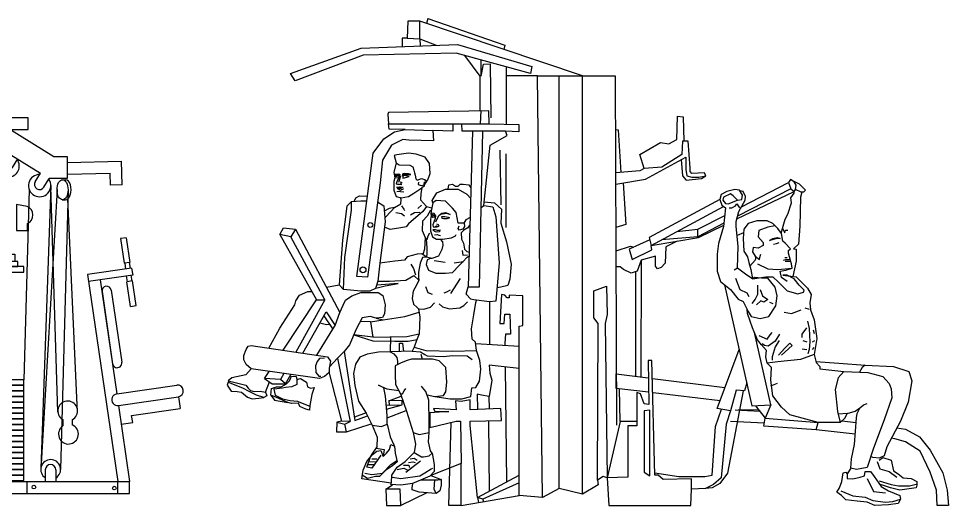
# Model space of a CAD drawing. Header units: millimetres. Extents: x 29224 to 62779, y 35576 to 54938.
# Drawn here: x 58814 to 62779, y 44542 to 46618 of the extents above; entities that cross this region are included whole.
import ezdxf

# ---------------------------------------------------------------- set-up
doc = ezdxf.new("R2010")
doc.units = ezdxf.units.MM

# ---------------------------------------------------------------- blocks, each defined once
blk = doc.blocks.new('A$C7F5C78F9')
for p, q in [((1120.1, 686.1), (1120.6, 868.5)), ((2318.9, 429.4), (2249.3, 737.1)), ((1118.6, 411.3), (1118.3, 464.5)), ((1119.7, 61.5), (1115.8, 361.2)), ((998.7, 0), (998, 178.2)), ((998.7, 0), (1245.7, 42.4)), ((998.7, 0), (945.1, 0)), ((1068.5, 34.4), (1072.2, 12.6)), ((1090, 26.3), (1091.7, 16))]:
    blk.add_line(p, q)
for points in [[(1515.9, 1831.8), (821.4, 2065.4), (770.4, 2065.4), (767.7, 1992.9), (821.4, 1990.2), (821.4, 2065.4)], [(856.3, 2076.1), (850.4, 2055.6)], [(856.3, 2076.1), (1184, 1963.4), (1180.4, 1944.6)], [(767.7, 1992.9), (746.2, 1992.9), (746.4, 1956.8)], [(821.4, 1990.2), (891.4, 1962.5)], [(821.4, 1990.2), (824, 1959.8)], [(571.6, 1950), (982.5, 1966.1), (1299.5, 1872.1), (1294.1, 1842.6), (977.2, 1928.5), (579.7, 1920.4), (289.6, 1810.4), (270.8, 1842.6), (571.6, 1950)], [(1012, 1919.1), (1078, 1830.1), (1078.1, 1682.5)], [(1083.2, 1830.1), (1083.2, 1899.8)], [(1083.2, 1830.1), (1093.4, 1881.3), (1121.6, 1883.8), (1124.1, 1653.5)], [(1190.1, 1870.8), (1190.6, 1625.5)], [(1323.6, 1831.9), (1190.2, 1831.6)], [(1345.1, 34.4), (1323.6, 1831.9), (1416.5, 1832.1)], [(1515.9, 48), (1416.5, 72.2), (1416.5, 1832.1), (1515.9, 1831.8)], [(685.5, 1667.9), (688.1, 1626.9), (1118.3, 1626.9), (1115.7, 1683.2), (688.1, 1675.5), (685.5, 1667.9)], [(1082.3, 1682.6), (1079.9, 1626.9)], [(759.6, 1603.8), (690.6, 1603.9), (688.1, 1626.9)], [(962.1, 1626.9), (962.1, 1596.2), (877.8, 1598.4)], [(1118.3, 1626.9), (1243.7, 1624.4), (1243.7, 1593.7), (1186.7, 1595.7), (1047, 1595.7), (1003, 1596.2), (1000.5, 1626.9)], [(1657.4, 1370.2), (1783.9, 1391.7), (1955.8, 1485.7), (1955.8, 1432), (1961.2, 1405.1), (1982.7, 1399.8), (2012.2, 1399.8), (2041.8, 1405.1), (2036.4, 1418.6), (1982.7, 1415.9), (1974.6, 1423.9), (1974.6, 1440), (1966.6, 1552.7), (1942.4, 1552.7), (1939.7, 1496.4), (1853.8, 1442.7), (1778.6, 1437.4), (1759.8, 1496.4), (1848.4, 1547.4), (1883.3, 1542), (1918.2, 1560.8), (1920.9, 1660.1), (1945.1, 1657.4), (1947.8, 1552.7)], [(877.8, 1598.4), (880.5, 1555.5), (775.7, 1558.1), (748.9, 1560.8), (700.5, 1536.7), (662.9, 1472.3), (652.2, 1375.6), (598.5, 973.1), (552.8, 975.8), (622.7, 1501.8), (668.3, 1563.5), (714, 1593), (759.6, 1603.8), (877.8, 1598.4)], [(1186.7, 1595.7), (1047, 1595.7), (1028.2, 932.8), (1076.5, 932.8), (1090, 1595.7)], [(1083.4, 1270.9), (1095.3, 1279), (1122.2, 1536.7), (1194.7, 1576.9), (1186.7, 1595.7)], [(1656.5, 1603.7), (1668.4, 1601.1), (1679.3, 1420.3)], [(1162.5, 1515.4), (1167.7, 1282.5)], [(1188.1, 1500), (1188.1, 1185.3)], [(1936.6, 1475.2), (1942.4, 1405.1), (1958.5, 1386.4), (2023, 1394.4), (2041.8, 1405.1)], [(720.4, 1461.2), (710.9, 1419.8), (715.7, 1397.3), (710.9, 1381.9), (710.9, 1344), (720.4, 1318), (741.7, 1312.1), (773.7, 1316.8), (796.2, 1332.2), (830.5, 1354.7), (825.8, 1329.8), (824.6, 1302.6), (850.7, 1275.4), (834.1, 1252.9), (773.7, 1200.9), (763, 1187.9), (740.5, 1184.3), (695.6, 1177.2), (671.6, 1187.1)], [(1778.6, 1437.4), (1759.8, 1426.6), (1657.2, 1418.6)], [(715.4, 1402.5), (732.2, 1405.1), (733.4, 1400.2)], [(716, 1405.8), (726.3, 1408.1), (736.8, 1408.1), (732.5, 1398.2), (724.3, 1379.4), (721, 1371.1), (726.3, 1369.5), (735.2, 1369.5), (744.7, 1368.8)], [(731.2, 1395.1), (716.7, 1397.5)], [(739.1, 1403.8), (730.9, 1376.7)], [(2363.3, 1161.1), (2380.7, 1221.1), (2391.4, 1242.5), (2407.5, 1290.8), (2404.9, 1312.3), (2418.3, 1331.1), (2418.3, 1339.1), (2423.7, 1347.2), (2426.3, 1366), (2418.3, 1379.4), (2402.2, 1390.1), (2394.1, 1376.7), (2404.9, 1349.9), (2418.3, 1339.1)], [(2402.2, 1390.1), (2439.8, 1371.3), (2466.6, 1344.5), (2458.6, 1336.5), (2447.8, 1336.5), (2423.7, 1347.2)], [(722, 1356.9), (730.2, 1357.3), (735.5, 1358.6), (737.8, 1357.6), (739.1, 1358.2), (743.4, 1357.3), (751, 1356.6)], [(724.9, 1352.6), (727.9, 1349.7), (735.5, 1346.7), (739.5, 1345), (743.8, 1346.7), (748.7, 1349.3), (752.3, 1351.3)], [(728.6, 1353.3), (744.4, 1352.6)], [(738.5, 1380.4), (743.1, 1378), (743.4, 1374.1), (740.1, 1371.4)], [(816.4, 1378.4), (814.8, 1368.5), (827.3, 1364.2), (840.2, 1367.2), (842.2, 1379.7)], [(842.4, 1370.1), (840.2, 1361.5), (830.5, 1354.7)], [(1036.6, 1227.9), (1017.5, 1217.3), (1009.4, 1203.9), (985.2, 1203.9), (977.2, 1249.5), (961.1, 1268.3), (931.5, 1297.8), (891.2, 1300.5), (877.8, 1289.8), (875.1, 1300.5), (893.9, 1332.7), (931.5, 1348.8), (985.2, 1348.8), (1022.8, 1327.3), (1038.9, 1308.5)], [(942.3, 1348.8), (944.9, 1367.6), (961.1, 1370.3), (974.5, 1362.2), (985.2, 1362.2), (993.3, 1370.3), (1006.7, 1370.3), (1030.9, 1367.6), (1040.1, 1354.1)], [(1688.6, 1375.5), (1700.7, 1198.5), (1658.2, 1185.1)], [(2404.9, 1349.9), (2176.8, 1232.9)], [(2193.2, 1273.6), (2394.1, 1376.7)], [(542, 1296.5), (548.5, 1311.9), (564.8, 1320.1), (598.3, 1318.3)], [(713.3, 1270.7), (740.5, 1286.1), (741.7, 1305), (740, 1312.6)], [(723.3, 1338.1), (731.5, 1340.1), (739.8, 1338.8), (754, 1337.8)], [(2176.6, 1301.6), (2195.4, 1304.3), (2198.1, 1323), (2184.6, 1344.5), (2165.8, 1347.2), (2130.9, 1339.1), (2106.7, 1325.7), (2101.4, 1304.3), (2109.4, 1280.1), (2125.5, 1269.4), (2117.5, 1188.9), (2096, 1116.4), (2090.6, 1070.8), (2090.6, 998.3), (2104.1, 955.4), (2147, 920.5), (2179.3, 880.2), (2200.7, 869.5), (2222.2, 826.6), (2235.7, 805.1), (2273.3, 797), (2310.9, 805.1), (2340.4, 850.7), (2345.8, 893.7), (2337.7, 931.2), (2305.5, 968.8), (2278.6, 968.8), (2249.1, 971.5), (2241, 966.1), (2216.9, 982.2), (2176.6, 1011.7), (2163.1, 1003.7)], [(2176.6, 1011.7), (2179.3, 1105.7), (2171.2, 1188.9), (2171.2, 1210.3), (2181.9, 1253.3), (2208.8, 1301.6), (2211.5, 1317.7), (2200.7, 1339.1), (2186.6, 1341.4)], [(2174.1, 1222), (2418.3, 1339.1)], [(2450.5, 1336.5), (2445.1, 1315), (2442.5, 1191.5), (2437.1, 1113.7), (2415.6, 1094.9), (2426.3, 1092.2), (2426.3, 1041.3), (2412.4, 976.2)], [(530.5, 1295.6), (510.8, 1276), (492.8, 1130.5), (478.1, 940.9), (496.1, 921.2)], [(642.9, 955.9), (633.5, 924.5), (609, 913.1), (569.7, 913.1), (496.1, 921.2), (502.6, 1056.9), (530.5, 1259.6), (530.5, 1295.6), (569.7, 1298.8), (595.8, 1299.6)], [(641.3, 1294), (667.9, 1277.6), (674.4, 1208.9), (652, 1032.8)], [(672.8, 1225.8), (701.5, 1256.5), (713.3, 1270.7), (690.8, 1266), (670, 1255.2)], [(744.1, 1277.8), (753.6, 1263.6), (757.1, 1257.7)], [(829.3, 1280.1), (814, 1266)], [(850.7, 1275.4), (872.9, 1268.4)], [(877.8, 1289.8), (869.7, 1254.9), (868.5, 1242.8), (870.9, 1236.2), (867.7, 1218.9), (866.8, 1202.5), (866.8, 1171.2), (875.9, 1144.9), (893.2, 1135), (918.7, 1135), (956.5, 1141.6), (974.6, 1149), (977.1, 1154.8)], [(1095.3, 1279), (1132.9, 1273.7), (1146.4, 1230.7), (1159.8, 1034.8), (1146.4, 871.1), (1119.5, 868.4), (1052.4, 876.5), (1038.9, 879.2), (1020.1, 900.6), (1028.2, 932.8)], [(1097, 1294.7), (1141, 1289.8), (1170.5, 1262.9), (1167.9, 1203.9), (1192, 1123.4), (1210.8, 1029.5), (1205.5, 965), (1197.4, 938.2), (1167.9, 930.2), (1151, 927.8)], [(2101.4, 1304.3), (1800.6, 1143.2), (1808.6, 1108.3), (2116.9, 1275.1)], [(2141.7, 1269.4), (2152.4, 1269.4), (2168.5, 1277.4), (2173.9, 1285.5), (2184.6, 1269.4)], [(719.2, 1249.4), (744.1, 1244.7), (755.9, 1235.2)], [(782, 1239.9), (799.7, 1249.4), (822.2, 1250.6)], [(867.5, 1259.4), (852.6, 1233.6), (832.8, 1212.7), (832.2, 1171.9), (844.3, 1142.2), (841.6, 1093.3), (834.9, 1070.6)], [(870.9, 1236.2), (884.1, 1234.5), (884.1, 1228.8), (877.5, 1228), (873.4, 1231.3), (870, 1231)], [(889.1, 1236.2), (882.5, 1244.4), (870.1, 1246.9), (870.9, 1242.8), (878.4, 1239.5), (889.1, 1236.2), (887.4, 1223.9), (881.6, 1208.2), (876.7, 1196.7), (878.4, 1188.5), (884.9, 1187.7), (896.5, 1186.8), (889.1, 1189.3), (892.3, 1191.8), (902.2, 1190.1), (903.9, 1191), (901.4, 1195.9), (894.8, 1199.2)], [(890.7, 1209), (903, 1236.2), (916.2, 1246.9), (931, 1248.5), (943.4, 1245.2), (950.8, 1240.3), (935.1, 1244.4), (918.7, 1241.9), (912.1, 1241.9), (911.6, 1243.2)], [(915.4, 1232.1), (928.6, 1232.1), (942.5, 1228.8), (949.1, 1226.3), (936.8, 1222.2), (923.6, 1222.2), (917, 1223.9), (915.4, 1232.1)], [(1918.5, 1167.8), (2007.4, 1178.1), (2122.3, 1237.1)], [(1011.7, 1205.8), (1012.5, 1189.3), (1005.9, 1177.8), (989.5, 1174.5), (985.3, 1181.1), (990.3, 1191.8)], [(1033.9, 1195.1), (1026.5, 1184.4), (1010, 1174.5), (997.7, 1162.2), (999.3, 1135), (1007.6, 1117.8), (1012.5, 1093.1), (1022.4, 1082.4), (1032.4, 1079.8)], [(1808.6, 1108.3), (2010.1, 1143.2), (2118.1, 1195.1)], [(2118.9, 1203.2), (2007.4, 1145.9), (2007.4, 1178.1)], [(2388.7, 955.4), (2364.6, 971.5), (2364.6, 971.5), (2359.2, 998.3), (2383.4, 1003.7), (2410.2, 1011.7), (2407.5, 1030.5), (2402.2, 1043.9), (2394.1, 1076.1), (2394.1, 1086.9), (2402.2, 1094.9), (2380.7, 1119.1), (2369.9, 1127.1), (2364.6, 1159.3), (2348.5, 1180.8), (2327, 1202.3), (2302.8, 1213), (2259.8, 1213), (2222.2, 1202.3), (2203.4, 1178.1), (2200.7, 1137.9), (2203.4, 1084.2), (2219.5, 1060), (2224.9, 1035.9), (2233, 1006.4), (2241, 966.1)], [(2336.4, 1192.9), (2305.5, 1186.2), (2267.9, 1172.8), (2265.2, 1145.9), (2286.7, 1121.8), (2286.7, 1108.3), (2265.2, 1097.6)], [(225.3, 1155.6), (240.7, 1183.8), (291.9, 1178.7), (271.4, 1145.4)], [(291.9, 1178.7), (481.4, 823)], [(863.6, 1161.5), (854.2, 1145), (853.7, 1133.4)], [(877.5, 1176.2), (887.4, 1176.2), (895.6, 1174.5), (903.9, 1174.5), (910.5, 1175.3)], [(877.5, 1173.7), (887.4, 1168.8), (894.8, 1167.1), (906.3, 1167.9), (908.8, 1170.4)], [(884.9, 1154), (896.5, 1154.8), (903, 1153.1), (909.6, 1151.5)], [(2202.4, 1162.1), (2174.9, 1150.6)], [(2367.3, 1184), (2378, 1162.5), (2380.7, 1170.6), (2383.4, 1173.3), (2391.4, 1173.3)], [(844.3, 1142.2), (848.7, 1135.1), (851.5, 1098.2), (851.5, 1074), (850.4, 1059.1)], [(908, 1135), (917.9, 1123.5), (919.5, 1110.4), (916.2, 1091.5), (902.2, 1063.5), (873.4, 1053.6), (866.8, 1053.6), (852.8, 1046.7), (849.5, 1027), (859.4, 1003.1), (890.7, 990), (931.8, 990.8), (961.5, 993.3), (989.5, 1023.7), (1005.1, 1038.5), (1024, 1058.2), (1031.9, 1064.8)], [(1919.5, 1127.6), (1870.4, 1103), (1867.7, 1033.2), (1851.6, 1014.4), (1835.5, 1009.1), (1827.4, 1019.8), (1827.4, 1062.7), (1765.7, 1046.6), (1749.5, 998.3), (1722.7, 990.3), (1690.5, 1006.4), (1677, 1017.1), (1658.8, 1017.2), (1658.6, 1085), (1720, 1105.7), (1733.2, 1100.7)], [(1803.1, 1132.5), (1714.6, 1092.2), (1728.1, 1049.3), (1811.3, 1089.6), (1808.6, 1108.3)], [(2007.4, 1145.9), (1852.9, 1132.3)], [(2313.5, 1129.8), (2327, 1137.9), (2345.8, 1143.2), (2359.2, 1137.9), (2345.8, 1137.9), (2313.5, 1129.8)], [(2329.7, 1113.7), (2343.1, 1116.4), (2353.8, 1121.8)], [(850.4, 1059.1), (830.9, 1073.6), (810.5, 1071.3), (767.5, 1060), (756.2, 1046.4), (715.4, 1041.9), (652, 1032.8), (642.9, 955.9), (692.8, 955.9), (762.9, 960.5), (796.9, 980.8), (817.5, 961.2)], [(1002.9, 1087.1), (1005.2, 1066.8), (1025.6, 1069)], [(2265.2, 1097.6), (2243.7, 1100.3), (2241, 1081.5), (2251.8, 1062.7), (2270.6, 1049.3), (2273.3, 1062.7), (2275.9, 1070.8)], [(873.4, 1053.6), (850.4, 1059.1), (833.1, 1056.6), (823.2, 1032.7), (815.8, 994.1), (815.8, 973.5), (817.5, 961.2), (808.4, 939), (793.6, 914.3), (789.5, 882.3), (795.2, 857.6), (810, 844.6), (816.6, 838), (822.4, 802.7), (819.1, 731.1), (808.4, 703.2), (797.7, 674.4), (847.9, 661.2), (962.3, 657.9), (1064.3, 661.2), (1059.4, 696.6), (1044.6, 708.9), (1042.9, 753.3), (1052, 812.5), (1061.1, 866), (1064.3, 875.1)], [(882.9, 1044.2), (930.5, 1037.4)], [(969, 1035.1), (1007.5, 1039.6)], [(1765.5, 1046.3), (1764.8, 548.1)], [(2254.3, 1060.9), (2251.8, 1046.6), (2229.2, 1020.2)], [(2372.6, 1046.6), (2383.4, 1049.3), (2396.8, 1049.3)], [(2378, 1057.4), (2388.7, 1057.4)], [(2380.7, 1041.3), (2402.2, 1041.3)], [(783.3, 1028.3), (794.6, 1010.2), (803.7, 983.1)], [(1743.7, 550.8), (1742.8, 996.3)], [(2262.5, 1030.5), (2305.5, 1009.1), (2348.5, 1006.4), (2410.2, 1011.7)], [(993.9, 967.2), (953.1, 903.9)], [(2168.5, 968.8), (2187.3, 920.5), (2216.9, 907.1), (2224.9, 891)], [(2241, 966.1), (2297.4, 974.2), (2327, 974.2), (2351.1, 952.7), (2388.7, 915.1), (2434.4, 901.7), (2458.6, 909.8), (2461.3, 917.8), (2439.8, 939.3), (2418.3, 966.1), (2388.7, 982.2), (2369.9, 982.2), (2426.3, 974.2), (2474.7, 925.9), (2490.8, 899), (2485.4, 864.1), (2488.1, 834.6), (2504.2, 791.7), (2515, 711.2), (2504.2, 644.1), (2445.1, 622.6), (2348.5, 611.9), (2302.8, 606.5), (2297.4, 633.3), (2300.1, 660.2), (2278.6, 684.3), (2262.5, 705.8), (2241, 756.8), (2230.3, 786.3), (2219.5, 818.5), (2217.4, 836.2)], [(177.5, 671), (225.5, 755.4), (289.4, 854.8), (293, 872.6), (308.4, 896.2), (343.9, 912.8), (361.8, 912)], [(423.8, 931.1), (478.1, 940.9)], [(634.2, 926.8), (673.8, 936.7), (728.9, 946.5), (638.1, 939.7)], [(846.7, 933.3), (855.8, 908.4), (873.9, 901.6)], [(926, 906.2), (937.3, 910.7), (953.1, 919.7)], [(1620.6, 118.1), (1604.5, 123.4), (1580.3, 107.3), (1583, 776.1), (1564.2, 800.2), (1564.2, 915.6), (1617.9, 934.4), (1620.6, 813.7), (1612.6, 776.1), (1620.6, 118.1)], [(2121.3, 941.3), (2238.3, 424), (2318.9, 429.4), (2294.9, 371.8), (2520.3, 354.2)], [(2262.5, 939.3), (2262.5, 899), (2251.8, 880.2), (2238.3, 861.5)], [(2273.3, 920.5), (2284, 893.7), (2305.5, 877.6), (2289.4, 866.8), (2275.9, 872.2), (2257.1, 856.1)], [(238.7, 661.9), (381.5, 876.7)], [(417.4, 876.7), (293.2, 653.8)], [(382.1, 640.5), (450.7, 751.4), (460.9, 766.7), (481.4, 823), (495.4, 854.7), (504.9, 876), (532.2, 893.8), (570, 907.9), (644.6, 907.9), (664.8, 894.9), (674.2, 855.9), (670.7, 816.8), (662.4, 801.5), (635.2, 797.9), (610.3, 805), (576, 800.3), (551.1, 751.8), (521.5, 685.5), (499.3, 656.7), (471.2, 628.5), (436.3, 591.3)], [(1416.5, 72.2), (1345.1, 34.4), (1245.7, 42.4), (1245.7, 764.8), (1261.9, 767.5), (1261.9, 893.7), (1202.8, 896.3), (1202.8, 885.6), (1194.7, 885.6), (1184, 896.3), (1170.5, 899), (1162.5, 775.6), (1181.3, 775.6), (1184, 815.8), (1205.5, 815.8), (1208.1, 730), (1186.7, 730), (1184, 692.4), (1184.2, 682.1)], [(819.1, 838), (838.8, 836.4), (867.7, 845.4), (884.1, 864.3)], [(904.7, 859.4), (918.7, 846.2), (948.3, 838.8), (991.9, 843), (1010, 852.8), (1024.8, 867.6)], [(2313.5, 866.8), (2327, 861.5)], [(2375.3, 823.9), (2407.5, 818.5), (2447.8, 834.6)], [(2463.9, 842.7), (2482.7, 837.3)], [(322.6, 649.4), (422.5, 825.6), (460.9, 766.7)], [(412.8, 808.5), (450.7, 751.4)], [(635.2, 797.9), (664.9, 792), (758.2, 806.2), (818.9, 824.3)], [(396, 778.8), (424.4, 771.9), (436.6, 772.5)], [(611.6, 783.1), (568, 784.8)], [(611.6, 783.1), (664.9, 792)], [(611.6, 783.1), (621.3, 717.3), (766.2, 720.9), (819.1, 731.1)], [(2453.2, 716.5), (2453.2, 730), (2472, 756.8)], [(2474.7, 786.3), (2482.7, 754.1), (2485.4, 697.7), (2482.7, 665.5), (2477.4, 646.8)], [(621.3, 717.3), (540, 726.8)], [(540, 726.8), (622.1, 701.6), (715.2, 699.8), (771.8, 699.8), (809.9, 707.2)], [(696.8, 719.2), (695, 655.3)], [(2267.9, 724.6), (2302.8, 708.5), (2316.2, 727.3), (2324.3, 738)], [(2356.5, 730), (2337.7, 700.4), (2308.2, 679), (2292.1, 681.6), (2281.3, 689.7)], [(2498.9, 748.7), (2504.2, 732.6)], [(102.4, 682.3), (427.6, 633.7), (440.4, 615.8), (435.3, 585), (435.3, 567.1), (414.8, 549.2), (394.3, 541.5), (102.4, 582.5), (81.9, 600.4), (71.7, 620.9), (71.7, 638.8), (81.9, 664.4), (89.6, 679.7), (102.4, 682.3)], [(735.3, 656.3), (735.3, 692.5), (748.1, 692.5), (751.8, 656.7)], [(797.7, 674.4), (788.6, 657.6), (824.2, 655.3), (843.1, 643.1), (853.1, 637.5), (923.3, 635.3), (961.1, 639.8), (1023.5, 637.5), (1044.6, 622)], [(1245.7, 678.3), (1060.3, 689.8)], [(2353.8, 703.1), (2337.7, 676.3), (2324.3, 633.3), (2324.3, 619.9)], [(2351.1, 641.4), (2378, 670.9), (2399.5, 692.4), (2410.2, 681.6), (2364.6, 641.4)], [(2455.9, 703.1), (2472, 697.7)], [(2496.2, 697.7), (2506.9, 703.1)], [(499.3, 656.7), (545.4, 362.4), (599.2, 381.4)], [(695, 655.3), (646, 654.2), (597.1, 645.3), (565.9, 632), (548.1, 601.9), (539.2, 561.9), (544.7, 511.8), (560.3, 444), (593.7, 392.8), (618.2, 341.6), (658.3, 336), (682.8, 346.1), (682.8, 382.8), (675, 466.2), (668.3, 501.8), (646, 512.9), (680.6, 497.4), (732.2, 489.9)], [(788.6, 657.6), (695, 655.3), (710.6, 646.4), (724, 630.9), (727.3, 615.3), (727, 600.3)], [(826.4, 645.3), (829.8, 629.8), (829.8, 623.1), (786.3, 623.1), (767.4, 618.6), (742.9, 608.6), (717.3, 595.3), (716.2, 557.4), (718.4, 515.2), (739.6, 476.2), (748.5, 476.2), (755.2, 488.5), (761.8, 498.5)], [(886.5, 464), (951.1, 455.1), (1001.2, 454), (1039.1, 464), (1043.5, 501.8), (1061.3, 502.9), (1076.9, 529.6), (1082.5, 580.8), (1078, 618.6), (1064.3, 661.2)], [(2215.9, 523.2), (2206.1, 488.9), (2171.2, 491.6), (2147, 403.1), (2090.6, 413.8), (2183.7, 665.4)], [(2453.2, 668.2), (2472, 665.5)], [(2496.2, 665.5), (2504.2, 673.6)], [(2504.2, 644.1), (2512.3, 609.2), (2528.4, 593.1), (2528.4, 582.4), (2630.4, 571.6), (2606.3, 544.8), (2592.9, 493.8), (2603.6, 399.9), (2614.3, 354.2), (2635.8, 373), (2643.9, 391.8), (2606.3, 388.5)], [(414.8, 628.5), (394.3, 626), (384.1, 613.2), (376.4, 595.3), (379, 567.1), (391.8, 551.8), (399.5, 551.8)], [(471.2, 628.5), (524.9, 357.3), (489.1, 359.9), (435.3, 569.7)], [(852.9, 471), (886.5, 464), (923.3, 468.4), (933.3, 484), (937.7, 526.3), (933.3, 587.5), (904.3, 616.4), (876.5, 624.2), (829.8, 623.1)], [(1245.7, 583.4), (1118.3, 597.6), (1120.8, 564.3), (1128.5, 533.6), (1118.3, 464.5), (1085, 469.6), (1067.1, 474.8), (1067.2, 409.2)], [(1746.9, 480.9), (1746.9, 338.7), (1709.3, 338.7), (1709.3, 120.8), (1620.6, 118.1), (1628.7, 0), (1977.8, 0), (1977.8, 0), (1977.8, 0), (1977.8, 0), (1977.8, 0), (1980.5, 69.8), (1980.5, 112.7), (1859.7, 110), (1838.2, 128.8), (1824.7, 128.8), (1811.3, 617.8), (1795.2, 617.8), (1797.9, 429.9), (1779.1, 432.6), (1763, 475.5), (1746.9, 480.9)], [(2614.3, 354.2), (2520.3, 354.2), (2399.5, 386.4), (2364.6, 418.6), (2327, 467), (2318.9, 534), (2321.6, 587.7), (2302.8, 606.5)], [(2511.1, 614.3), (2609, 606.5), (2721.8, 598.5), (2708.3, 587.7), (2697.4, 568.1)], [(2721.8, 598.5), (2842.6, 593.1), (2907.1, 571.6), (2920.5, 531.4), (2904.4, 440.1), (2872.2, 359.6), (2813.1, 249.6), (2802.3, 212), (2780.8, 201.3), (2754, 204), (2745, 207.9)], [(102.4, 582.5), (79.4, 556.9), (20.5, 544.1), (5.1, 531.3), (28.2, 526.2), (79.4, 513.4), (89.6, 500.6), (99.9, 490.4), (115.2, 485.3), (140.8, 487.8), (163.9, 482.7), (180.5, 526.5)], [(242.6, 562.8), (227.9, 536.4), (158.8, 541.5), (178.8, 571.8)], [(248.4, 518.5), (271.2, 558.8)], [(1186, 590), (1192, 101.5)], [(1797.1, 482.8), (1659.1, 499.3), (1658.9, 561.4), (1796.3, 544.1)], [(2630.4, 571.6), (2732.5, 566.2), (2797, 550.1), (2823.8, 520.6), (2831.9, 496.5), (2834.6, 458.9), (2802.3, 365), (2756.7, 244.2), (2729.8, 161), (2684.2, 153), (2660, 158.3), (2662.7, 198.6), (2676.1, 260.3), (2684.2, 373), (2686.8, 391.8), (2700.5, 417)], [(163.9, 482.7), (169, 467.3), (156.2, 459.7), (125.5, 469.9), (94.7, 485.3), (66.6, 500.6), (20.5, 518.5), (5.1, 526.2), (0, 513.4), (17.9, 487.8), (43.5, 485.3), (61.5, 482.7), (87.1, 462.2), (107.5, 454.6), (135.7, 457.1), (156.2, 459.7)], [(158.8, 541.5), (192, 518.5), (248.4, 518.5), (227.9, 536.4)], [(186.9, 469.9), (189.5, 498.1), (210, 505.7), (230.5, 505.7), (253.5, 518.5), (266.3, 531.3), (274, 551.8), (294.5, 549.2), (297, 536.4), (297, 516), (276.5, 505.7), (248.4, 503.2), (235.6, 500.6), (199.7, 495.5), (204.9, 469.9), (235.6, 454.6), (268.9, 446.9), (299.6, 444.3), (312.4, 439.2), (352.9, 422.9)], [(297, 536.4), (312.4, 541.5), (338, 526.2), (343.1, 505.7), (355.9, 500.6), (371.3, 503.2), (361.1, 472.5), (353.4, 426.4), (350.8, 405.9), (335.4, 411.1), (309.8, 421.3), (304.7, 436.6), (274, 434.1), (258.6, 439.2), (210, 459.7), (186.9, 469.9), (202.3, 449.4), (258.6, 439.2)], [(1814.7, 541.7), (2123.3, 502.2)], [(2318.9, 510.4), (2347.4, 521.8)], [(739.6, 476.2), (765.2, 401.7), (794.1, 311.6), (819.7, 302.7), (862, 310.5), (862, 353.8), (860.9, 448.4), (847.6, 486.2), (833.1, 502.9), (828.6, 508.5)], [(1677, 357.4), (1673, 497.6)], [(2102.6, 446.2), (1817.5, 480.3)], [(2201, 489.3), (2133.6, 136.9), (2101.4, 93.9), (2069.1, 75.1), (2039.6, 72.5)], [(680.2, 410.9), (746.5, 428.6), (746.5, 447.6), (689.2, 445.8), (691, 427.7), (746.5, 428.6)], [(689.2, 445.8), (743, 466.2)], [(1245.7, 96.1), (1090, 26.3), (1068.5, 34.4), (1036.3, 340.8), (1036.3, 359.6), (1170.5, 362.3), (1167.9, 413.3), (1036.3, 407.9), (1036.3, 450.9), (998.7, 442.8), (974.5, 445.5), (977.2, 407.9), (880.5, 413.3), (885.9, 399.9), (944.9, 399.9), (864.4, 394.5), (864.4, 365), (864.4, 332.8), (977.2, 359.6), (996, 359.6), (998, 178.2), (998, 178.2), (869.4, 127), (912.7, 110), (912.7, 85.9), (907.3, 61.7), (891.2, 51), (883.2, 69.8), (885.9, 107.3), (912.7, 110), (885.9, 107.3), (824.3, 107.3), (791.1, 92.9), (740.8, 85.9), (697.9, 88.6), (700.5, 99.3), (703.2, 128.8), (724.7, 163.7), (759.6, 187.9), (797.2, 225.4), (829.5, 206.6), (837.5, 206.6), (861.7, 212), (875.1, 222.7), (883.2, 174.4), (883.2, 144.9), (864.9, 125), (824.3, 107.3)], [(691, 427.7), (678.8, 425.8)], [(682.8, 374.1), (764.3, 404.3)], [(1824.3, 139.5), (1926.8, 123.4), (2036.9, 123.4), (2069.1, 128.8), (2082.6, 336), (2108.6, 410.4)], [(2147, 403.1), (2128.2, 346.7), (2106.7, 118.1), (2074.5, 88.6), (2039.6, 72.5), (1980.5, 69.8)], [(2167.2, 408.3), (2272.4, 401.3)], [(2179.9, 407.5), (2266.5, 408.9)], [(2254.2, 425.1), (2294.9, 371.8)], [(2643.9, 391.8), (2678.8, 402.5), (2703, 418.6), (2713.7, 429.4), (2729.8, 434.8)], [(489.1, 359.9), (468.6, 354.8), (501.9, 347.1), (524.9, 357.3)], [(592.5, 394.6), (543.1, 377)], [(1746.9, 357.4), (1677, 357.4), (1620.6, 118.1)], [(2290.6, 350.1), (2146.4, 358.5)], [(2512.3, 322), (2289.4, 338.1), (2294.9, 371.8)], [(2621.9, 360.9), (2682.8, 353.5)], [(468.6, 354.8), (466, 313.8), (509.6, 313.8), (501.9, 347.1)], [(509.6, 313.8), (614.9, 348.5)], [(618.2, 341.6), (639.4, 291.5), (638.3, 249.3), (614.6, 214.7)], [(682.8, 346.1), (696.1, 292.7), (710.6, 258.2), (714, 252.3)], [(945.1, 0), (955, 354.3)], [(2679.2, 303.4), (2512.3, 322), (2520.3, 354.2)], [(2856.5, 330.4), (2893.6, 324.7), (2952.7, 292.5), (2998.4, 236.2), (3052.1, 139.5), (3070.9, 64.4), (3076.3, 0), (3027.9, 0), (3025.2, 64.4), (2998.4, 142.2), (2955.4, 230.8), (2893.6, 271), (2848, 284.5), (2832.7, 286.2)], [(794.1, 311.6), (803, 261.5), (797.2, 225.4)], [(875.1, 222.7), (867.6, 232.6), (858.7, 271.5), (862, 310.5)], [(699.6, 95.5), (574.3, 112.7), (579.7, 150.3), (595.8, 187.9), (620, 217.4), (638.8, 230.8), (654.9, 233.5), (665.6, 209.3), (679.1, 222.7), (692.5, 238.8), (697.9, 260.3), (714, 252.3), (716.7, 222.7), (724.7, 185.2), (705.9, 169.1), (676.4, 150.3), (649.5, 123.4), (633.4, 123.4), (598.5, 115.4), (576.6, 128.5)], [(636, 244.8), (670.5, 238.1), (665.6, 209.3)], [(654.9, 214.7), (617.3, 158.3), (595.8, 163.7), (614.6, 214.7)], [(617.3, 198.6), (638.8, 198.6)], [(781.1, 198.6), (797.2, 201.3), (810.7, 193.2)], [(2780.8, 193.2), (2797, 204), (2831.9, 193.2), (2842.6, 147.6), (2861.4, 134.2), (2882.9, 118.1), (2917.8, 115.4), (2942, 102), (2942, 85.9), (2939.3, 75.1), (2869.5, 64.4), (2829.2, 75.1), (2781.7, 91)], [(587.7, 136.9), (617.3, 131.5), (662.9, 136.9), (697.9, 174.4), (722, 190.5)], [(598.5, 174.4), (625.3, 174.4)], [(601.2, 185.2), (636.1, 187.9)], [(751.6, 171.8), (775.7, 171.8), (778.4, 161)], [(762.3, 142.2), (824.1, 190.5)], [(773.1, 182.5), (791.9, 185.2), (802.6, 182.5)], [(2772.8, 187.9), (2783.5, 155.7), (2823.8, 144.9), (2856, 120.8)], [(705.9, 120.8), (740.8, 115.4), (821.4, 126.1), (842.9, 139.6), (869.7, 155.7), (877.8, 158.3)], [(724.7, 153), (754.3, 158.3), (770.4, 150.3)], [(1068.5, 34.4), (1245.7, 128.3)], [(2660, 158.3), (2643.9, 134.2), (2643.9, 115.4), (2668.1, 112.7), (2700.3, 120.8), (2719.1, 126.1), (2721.8, 144.9), (2743.3, 144.9), (2759.4, 123.4), (2788.9, 80.5), (2821.1, 61.7), (2869.5, 42.9), (2872.2, 26.8), (2861.4, 8.1), (2821.1, 2.7), (2762, 0), (2729.8, 13.4), (2686.8, 18.8), (2638.5, 24.2), (2619.7, 42.9), (2600.9, 56.4), (2611.6, 75.1), (2622.4, 102), (2627.8, 139.5), (2638.5, 142.2), (2643.9, 134.2)], [(676.4, 69.8), (706, 88)], [(891.2, 51), (818.7, 56.4), (789.2, 67.1), (789.2, 75.1), (791.6, 92.9)], [(2729.8, 115.4), (2756.7, 59), (2807.7, 53.7)], [(2780.8, 104.7), (2831.9, 88.6), (2864.1, 83.2), (2909.8, 83.2), (2939.3, 91.2)], [(851.7, 53.9), (740.8, 0), (738.1, 69.8), (676.4, 69.8), (679.1, 0), (740.8, 0)], [(2617, 61.7), (2668.1, 40.3), (2721.8, 34.9), (2754, 21.5), (2807.7, 13.4), (2839.9, 16.1), (2872.2, 26.8)]]:
    blk.add_lwpolyline(points)
blk.add_lwpolyline([(1580.3, 107.3), (1583, 88.3), (1515.9, 48), (1515.9, 1831.8), (1655.5, 1831.8), (1660, 342.9, 0.006074), (1660, 342.9), (1660, 342.9)], format="xyb")
for points in [[(712.1, 1491.9), (720.4, 1461.2), (733.4, 1452.9), (779.6, 1451.7), (792.6, 1444.6), (796.2, 1429.2), (799.7, 1418.6), (802.1, 1409.1), (804.5, 1392.5), (810.4, 1386.6), (829.3, 1393.7), (842.4, 1390.2), (848.3, 1379.5), (842.4, 1370.1), (856.6, 1387.8), (866, 1415), (862.5, 1457.6), (844.7, 1484.8), (805.7, 1497.8), (773.7, 1502.6), (724, 1495.5)], [(715, 1412.7), (729.9, 1414.3), (736.8, 1412), (734.5, 1409.1), (725.3, 1408.7), (718.7, 1409.7)], [(749, 1414.3), (746.1, 1406.1), (755.3, 1411.7), (766.9, 1411.7), (783.1, 1411), (774.1, 1414), (757.6, 1415.7)], [(749.7, 1404.4), (749, 1396.2), (756.6, 1396.9), (775.8, 1402.8), (754.7, 1407.4)], [(2176.6, 1301.6), (2157.8, 1320.4), (2147, 1328.4), (2117.5, 1315), (2114.8, 1301.6), (2125.5, 1288.2), (2136.3, 1285.5)], [(225.3, 1155.6), (381.5, 876.7), (417.4, 876.7), (271.4, 1145.4)], [(1779.1, 403.1), (1779.1, 142.2), (1803.3, 126.1), (1803.3, 405.8)]]:
    blk.add_lwpolyline(points, close=True)
for centre, radius in [((610.6, 1195.9), 10.3), ((579.5, 1004.6), 12.4)]:
    blk.add_circle(centre, radius)
blk = doc.blocks.new('A$C2CEB03C6')
for p, q in [((521.1, 1785.9), (568.4, 1862.5)), ((568.4, 1862.5), (1258.5, 1437)), ((521.1, 1785.9), (1011.7, 1483.5)), ((552.9, 1766.3), (508.5, 1305.6)), ((663.3, 1380.7), (718.7, 1733.3)), ((709.9, 1367.7), (767.3, 1732.9)), ((718.7, 1733.3), (767.3, 1732.9)), ((746.6, 1601.3), (813.8, 1605.5)), ((959.8, 1553.3), (959.8, 1019.8)), ((971.8, 1553.3), (971.8, 1019.8)), ((1011.7, 1553.3), (1011.7, 1019.8)), ((1023.7, 1553.3), (1023.7, 1019.8)), ((1064, 1553.3), (1064, 1019.8)), ((1076, 1553.3), (1076, 1019.8)), ((657.2, 600), (920.1, 1540)), ((908.6, 1498.9), (734, 1521.4)), ((948.9, 1522.2), (948.9, 1316.4)), ((1023.7, 1476.1), (1064, 1451.2)), ((725.2, 1465.3), (886.6, 1420.1)), ((1045.5, 1412.7), (1064.6, 1443.7)), ((1076, 1443.8), (1202.5, 1365.8)), ((1258.5, 1437), (1316.5, 1437)), ((1316.5, 1437), (1316.5, 1343)), ((878.2, 1390.4), (712.9, 1387.2)), ((1082.6, 1389.9), (1105.2, 1426.6)), ((1316.5, 1410.6), (1547.7, 1416.8)), ((1550.4, 1316), (1547.7, 1416.8)), ((661.4, 1359), (617.8, 851.8)), ((629.3, 1338.3), (642.7, 1386.5)), ((642.7, 1386.5), (851.2, 1328.2)), ((691.3, 1356.4), (646.8, 839.2)), ((691.3, 1356.4), (661.4, 1359)), ((1179.9, 1329.1), (1202.5, 1365.8)), ((1317.8, 1360.6), (1499.1, 1365.5)), ((1500.5, 1314.7), (1499.1, 1365.5)), ((597.4, 60), (948.9, 1316.4)), ((629.3, 1338.3), (658.9, 1330.1)), ((688.3, 1321.8), (846.7, 1277.5)), ((1246.1, 1312.4), (1203.4, 106.5)), ((1216.9, 1306.2), (1239.6, 1343)), ((1316.5, 1343), (1239.6, 1343)), ((1276, 346.8), (1245.9, 1309)), ((1296.3, 1337.5), (1309.1, 1337.5)), ((1550.4, 1316), (1500.5, 1314.7)), ((505.4, 1272.9), (502.1, 1238.3)), ((1154.3, 1294.3), (1130.8, 484.7)), ((1272.7, 1295.6), (1203.1, 101.6)), ((1319.9, 1294.5), (1288, 101.6)), ((502.1, 1238.3), (486.1, 1216.1)), ((508.4, 1212.9), (502.1, 1238.3)), ((1294, 1252), (1309.1, 1251.8)), ((1360, 344.5), (1318.8, 1255.7)), ((486.1, 1216.1), (478.7, 1197.7)), ((486.1, 1216.1), (508.4, 1212.9)), ((508.4, 1212.9), (509.4, 1140)), ((464.8, 1123.5), (517.2, 1121.9)), ((489.7, 1140.6), (531.5, 1139.3)), ((545.7, 1127.6), (557.2, 1077)), ((541.4, 1073.2), (521.9, 1066.7)), ((531.4, 1110.2), (538, 1081.1)), ((569.8, 1065.1), (541.4, 1073.2)), ((1568.1, 1089.8), (1543.3, 1086.2)), ((1543.3, 1086.2), (1558.7, 981.1)), ((1568.1, 1089.8), (1583.5, 984.7)), ((521.9, 1066.7), (521.9, 1061.9)), ((521.9, 1061.9), (525.1, 1060.2)), ((525.1, 1060.2), (533.3, 1060.6)), ((584.4, 1040.8), (569.8, 1065.1)), ((570.6, 1019.7), (584.4, 1040.8)), ((564.1, 998.6), (570.6, 1019.7)), ((575.5, 976.7), (564.1, 998.6)), ((370, 936.9), (389.5, 965.3)), ((389.5, 965.3), (404.9, 980.7)), ((404.9, 980.7), (417.9, 985.6)), ((417.9, 985.6), (428.7, 981.7)), ((595.8, 942.6), (575.5, 976.7)), ((1591, 960.6), (1402.8, 933)), ((1583.5, 984.7), (1558.7, 981.1)), ((1561.2, 981.4), (1564.8, 956.7)), ((1581, 984.3), (1584.6, 959.6)), ((1591, 960.6), (1595.4, 930.9)), ((355.4, 889.8), (356.2, 915.8)), ((356.2, 915.8), (370, 936.9)), ((611.2, 905.2), (595.8, 942.6)), ((959.8, 943), (959.8, 484.7)), ((971.8, 943), (971.8, 484.7)), ((1011.7, 943), (1011.7, 484.7)), ((1023.7, 943), (1023.7, 484.7)), ((1064, 943), (1064, 484.7)), ((1076, 943), (1076, 484.7)), ((1402.8, 933), (1532.3, 50)), ((1595.4, 930.9), (1407.2, 903.3)), ((1572.8, 902.3), (1569.2, 927)), ((1592.6, 905.2), (1589, 929.9)), ((355.4, 855.7), (355.4, 889.8)), ((419.6, 907.7), (418.7, 893.1)), ((418.7, 893.1), (429.3, 883.3)), ((429.3, 873.6), (420.4, 859.8)), ((429.3, 883.3), (452, 870.3)), ((614.4, 866.3), (611.2, 905.2)), ((1456.1, 910.5), (1527.5, 423.8)), ((1595.1, 905.6), (1570.3, 901.9)), ((1585.8, 796.8), (1570.3, 901.9)), ((1610.5, 800.4), (1595.1, 905.6)), ((363.5, 837.1), (355.4, 855.7)), ((386.3, 824.1), (363.5, 837.1)), ((420.4, 848.4), (417.9, 841.1)), ((420.4, 859.8), (420.4, 848.4)), ((452, 870.3), (465.8, 867.1)), ((480.8, 839.1), (462.6, 829.7)), ((465.8, 867.1), (486.1, 855.7)), ((475.6, 816.8), (479.6, 835.4)), ((479.6, 835.4), (486.1, 855.7)), ((486.1, 855.7), (505.6, 847.6)), ((505.6, 847.6), (544.6, 831.4)), ((597.4, 831.4), (608.8, 837.1)), ((605.8, 824.2), (617.8, 851.8)), ((608.8, 837.1), (614.4, 846.8)), ((614.4, 846.8), (614.4, 866.3)), ((617.8, 851.8), (646.8, 839.2)), ((646.8, 839.2), (634.9, 811.6)), ((1464.5, 860.3), (1509.6, 552.9)), ((1504.1, 866.1), (1549.1, 558.7)), ((420.4, 824.1), (386.3, 824.1)), ((462.6, 829.7), (420.4, 824.1)), ((470.7, 789.2), (475.6, 816.8)), ((544.6, 831.4), (573.8, 831.4)), ((573.8, 831.4), (597.4, 831.4)), ((605.8, 824.2), (634.9, 811.6)), ((1585.8, 796.8), (1610.5, 800.4)), ((470.7, 751), (470.7, 789.2)), ((288, 741.3), (309.9, 718.6)), ((309.9, 718.6), (346.5, 708.8)), ((409.8, 708.8), (460.2, 718.6)), ((460.2, 718.6), (471.5, 724.2)), ((471.5, 724.2), (470.7, 751)), ((346.5, 708.8), (409.8, 708.8)), ((570.2, 289), (633.6, 515.8)), ((0, 378.7), (0, 507.1)), ((0, 507.1), (38.7, 497.3)), ((30, 387.5), (30, 468.5)), ((30, 468.5), (40.1, 466)), ((212.2, 451.1), (542.5, 388.6)), ((1527.5, 423.8), (1783, 461.2)), ((203.8, 401.8), (514.3, 315)), ((1534.7, 374.3), (1790.2, 411.8)), ((1790.2, 411.8), (1797.5, 362.3)), ((0, 378.7), (94.9, 231.6)), ((30, 387.5), (120.1, 247.9)), ((202.6, 391.8), (570.2, 289)), ((202.6, 302.8), (202.6, 391.8)), ((566.9, 359.2), (566.9, 339.9)), ((1534.7, 374.3), (1582.3, 50)), ((1590.9, 332), (1797.5, 362.3)), ((551.8, 337.7), (551.3, 335.8)), ((566.9, 339.9), (551.8, 337.7)), ((1595.3, 302.3), (1590.9, 332)), ((285.2, 302.8), (202.6, 302.8)), ((285.2, 0), (285.2, 316.8)), ((335.2, 0), (335.2, 302.8)), ((335.2, 302.8), (556.7, 240.8)), ((1296.8, 314.6), (1297.7, 287.6)), ((1337.2, 313.4), (1337.9, 291.7)), ((1546.3, 295.2), (1595.3, 302.3)), ((506.1, 60), (556.7, 240.8)), ((1222.7, 100.5), (1222.7, 50)), ((1267.6, 100.5), (1267.6, 50)), ((335.2, 50), (493.4, 50)), ((385.2, 0), (385.2, 50)), ((493.4, 60), (609.6, 60)), ((493.4, 60), (493.4, 0)), ((609.6, 60), (609.6, 0)), ((609.6, 50), (1582.3, 50)), ((893.8, 50), (893.8, 0)), ((1143.8, 50), (1143.8, 0)), ((1532.3, 0), (1532.3, 50)), ((1582.3, 0), (1582.3, 50)), ((285.2, 0), (1582.3, 0))]:
    blk.add_line(p, q)
for points in [[(899.3, 1551.6), (1149.3, 1551.6), (1149.3, 1601.6), (899.3, 1601.6)], [(435.7, 1193), (451, 1184.3), (452.5, 1165.4), (461.7, 1161.4), (459.7, 1174.1), (470.9, 1165.4), (468.4, 1153.7), (475.5, 1154.2), (477.5, 1160.3), (473.5, 1177.2), (458.1, 1191.5), (453, 1193.5), (442.3, 1195.5), (437.7, 1201.7), (430.6, 1197.1), (416.8, 1196.1)], [(433.1, 1177.7), (425, 1178.7), (422.9, 1159.8), (434.7, 1150.6), (446.9, 1144), (455.1, 1144.5), (446.9, 1151.2), (434.1, 1162.4), (433.6, 1169), (440.8, 1173.1)], [(248.2, 1098.9), (252.6, 1101.8), (256.3, 1101.8), (267.3, 1093), (256.3, 1095.2), (251.2, 1094.5)], [(943.3, 989), (988.4, 989), (988.4, 1019.8), (943.3, 1019.8)], [(1040.2, 989), (995.2, 989), (995.2, 1019.8), (1040.2, 1019.8)], [(1092.6, 989), (1047.5, 989), (1047.5, 1019.8), (1092.6, 1019.8)], [(905, 943), (1130.8, 943), (1130.8, 967), (905, 967)], [(929.7, 967), (1105.6, 967), (1105.6, 989), (929.7, 989)], [(1004.2, 948), (1031.6, 948), (1031.6, 958.5), (1004.2, 958.5)], [(905, 460.8), (1130.8, 460.8), (1130.8, 484.7), (905, 484.7)], [(1004.2, 465.8), (1031.6, 465.8), (1031.6, 476.2), (1004.2, 476.2)], [(905, 436.8), (1130.8, 436.8), (1130.8, 460.8), (905, 460.8)], [(905, 412.9), (1130.8, 412.9), (1130.8, 436.8), (905, 436.8)], [(1004.2, 441.8), (1031.6, 441.8), (1031.6, 452.3), (1004.2, 452.3)], [(905, 389), (1130.8, 389), (1130.8, 412.9), (905, 412.9)], [(1004.2, 417.9), (1031.6, 417.9), (1031.6, 428.4), (1004.2, 428.4)], [(1004.2, 394), (1031.6, 394), (1031.6, 404.4), (1004.2, 404.4)], [(905, 365.1), (1130.8, 365.1), (1130.8, 389), (905, 389)], [(905, 341.2), (1130.8, 341.2), (1130.8, 365.1), (905, 365.1)], [(1004.2, 370.1), (1031.6, 370.1), (1031.6, 380.5), (1004.2, 380.5)], [(285.2, 302.8), (335.2, 302.8), (335.2, 352.8), (285.2, 352.8)], [(905, 317.2), (1130.8, 317.2), (1130.8, 341.2), (905, 341.2)], [(1004.2, 346.2), (1031.6, 346.2), (1031.6, 356.6), (1004.2, 356.6)], [(1004.2, 322.2), (1031.6, 322.2), (1031.6, 332.7), (1004.2, 332.7)], [(905, 293.3), (1130.8, 293.3), (1130.8, 317.2), (905, 317.2)], [(905, 269.4), (1130.8, 269.4), (1130.8, 293.3), (905, 293.3)], [(1004.2, 298.3), (1031.6, 298.3), (1031.6, 308.7), (1004.2, 308.7)], [(1004.2, 274.4), (1031.6, 274.4), (1031.6, 284.8), (1004.2, 284.8)], [(905, 245.5), (1130.8, 245.5), (1130.8, 269.4), (905, 269.4)], [(905, 221.6), (1130.8, 221.6), (1130.8, 245.5), (905, 245.5)], [(1004.2, 250.5), (1031.6, 250.5), (1031.6, 260.9), (1004.2, 260.9)], [(905, 197.6), (1130.8, 197.6), (1130.8, 221.6), (905, 221.6)], [(1004.2, 226.6), (1031.6, 226.6), (1031.6, 237), (1004.2, 237)], [(1004.2, 202.6), (1031.6, 202.6), (1031.6, 213.1), (1004.2, 213.1)], [(905, 173.7), (1130.8, 173.7), (1130.8, 197.6), (905, 197.6)], [(905, 149.8), (1130.8, 149.8), (1130.8, 173.7), (905, 173.7)], [(1004.2, 178.7), (1031.6, 178.7), (1031.6, 189.1), (1004.2, 189.1)], [(1004.2, 154.8), (1031.6, 154.8), (1031.6, 165.2), (1004.2, 165.2)], [(905, 125.9), (1130.8, 125.9), (1130.8, 149.8), (905, 149.8)], [(905, 101.9), (1130.8, 101.9), (1130.8, 125.9), (905, 125.9)], [(1004.2, 130.9), (1031.6, 130.9), (1031.6, 141.3), (1004.2, 141.3)], [(905, 78), (1130.8, 78), (1130.8, 101.9), (905, 101.9)], [(1004.2, 106.9), (1031.6, 106.9), (1031.6, 117.4), (1004.2, 117.4)], [(1004.2, 83), (1031.6, 83), (1031.6, 93.5), (1004.2, 93.5)], [(905, 54.1), (1130.8, 54.1), (1130.8, 78), (905, 78)], [(1004.2, 59.1), (1031.6, 59.1), (1031.6, 69.5), (1004.2, 69.5)]]:
    blk.add_lwpolyline(points, close=True)
for points in [[(1099.7, 1232.2), (1099.7, 1120.9), (1146.8, 1120.9), (1146.8, 1150.9, 0.657821), (1145.7, 1223.2), (1099.7, 1232.2)], [(755.3, 950.8), (735.9, 956.2, 0.374646), (700.3, 939.2), (637.4, 794.4, 0.10134), (634.9, 782.6), (634.1, 643.9, 0.337997), (656.1, 614.8), (660.9, 613.4)], [(352.3, 632.9), (346.4, 603.2), (345.6, 581.8), (339.9, 571.8), (322.8, 571.8), (287.8, 573.9), (273.5, 573.2), (274.9, 565.4), (276.3, 524.7), (278.5, 471.8), (272.8, 448.2), (302.1, 440.4), (386.4, 421.1), (439.2, 410.4, 0.340262), (530.2, 465.7), (534.9, 492.6), (534.1, 510.8), (531.9, 530.7), (527.1, 567.5), (519.3, 592.6), (513.4, 610.9), (507.3, 623.3)]]:
    blk.add_lwpolyline(points, format="xyb")
for points in [[(248.3, 1118.2), (240.7, 1126.7), (242.7, 1142), (246.8, 1148.1), (260.1, 1165.4), (274.9, 1179.2), (292.7, 1191.5), (304.5, 1197.1), (330.5, 1207.3), (359.6, 1206.3), (381.1, 1203.2), (392.3, 1201.7), (397.4, 1193), (405, 1191.5), (422.4, 1205.2), (442.8, 1209.8), (461.2, 1200.1), (479.6, 1197.6), (492.9, 1190.4), (499, 1172.1), (498.5, 1154.2), (493.4, 1144.5), (486.2, 1136.9), (481.6, 1133.3), (475, 1132.8), (466.8, 1136.9), (462.7, 1137.4), (464.8, 1132.3), (466.8, 1125.6), (458.1, 1116.5), (458.1, 1104.7), (455.1, 1077.7), (456.1, 1068.5), (452.5, 1047.1), (443.3, 1038.4), (430.1, 1036.3), (421.9, 1022), (423.9, 1003.7), (422.4, 1000.1), (418.3, 997.6), (408.6, 1011.3), (391.3, 1014.4), (385.6, 1013.9), (387.2, 1008.8), (385.1, 1013.4), (383.6, 1021), (379.5, 1027.7), (379.5, 1034.8), (380.5, 1045), (377, 1059.8), (375.4, 1068), (368.8, 1090.4), (362.2, 1092.5), (347.4, 1088.4), (341.7, 1079.7), (335.1, 1076.1), (328, 1078.7), (335.1, 1055.2), (340.2, 1045), (334.6, 1048.1), (320.8, 1059.8), (301.9, 1072.1), (292.2, 1082.8), (278.9, 1101.1), (276.4, 1115.4), (273.8, 1127.2), (273.3, 1115.4), (269.8, 1093.5), (273.3, 1080.7), (268.2, 1097.1), (263.1, 1109.8), (260.6, 1123.6), (258.5, 1132.3), (253.4, 1133.8), (250.9, 1133.3), (249.7, 1126.7)], [(315.7, 1195), (306.5, 1185.3), (305, 1168), (306.5, 1156.8), (312.6, 1139.4), (321.3, 1117.5), (330, 1112.4)], [(371.9, 1201.2), (343.3, 1198.1), (322.3, 1181.8), (312.1, 1167.5), (312.1, 1152.2), (313.2, 1139.9), (316.7, 1126.7), (320.8, 1115.4), (380, 1092.5), (383.1, 1096)], [(316.7, 1195), (338.7, 1198.6), (388.7, 1195), (390.8, 1188.9), (384.1, 1184.8), (374.9, 1180.7), (370.3, 1180.2)], [(325.4, 1197.1), (339.7, 1181.3), (377.5, 1168.5), (368.3, 1167.5), (344.8, 1177.7), (327.5, 1175.6), (341.7, 1172.1), (354, 1168.5), (325.9, 1164.9), (318.8, 1163.9), (326.4, 1156.8), (345.8, 1149.1), (349.9, 1140.4), (348.4, 1140.4), (327.5, 1148.1), (321.3, 1142), (335.1, 1140.4), (347.4, 1138.9), (362.2, 1139.4), (365.7, 1140.9), (351.4, 1134.3), (339.2, 1136.4), (328.5, 1128.2), (341.7, 1124.1), (366.8, 1116.5), (389.7, 1109.3), (390.2, 1104.2), (368.3, 1106.8), (360.6, 1111.9), (389.2, 1085.3), (381.1, 1067.5)], [(468.4, 1193), (482.6, 1192), (489.8, 1179.2), (489.8, 1158.8), (491.8, 1152.2), (481.6, 1145), (467.3, 1146), (467.3, 1149.6), (455.1, 1140.4)], [(261.1, 1155.2), (268.2, 1143), (266.7, 1125.1), (266.2, 1106.8), (269.8, 1100.1)], [(264.7, 1163.9), (277.4, 1159.3), (282, 1126.7), (286.6, 1113.4), (305, 1091.4), (318.8, 1076.1), (326.9, 1070)], [(271.3, 1165.4), (272.3, 1171.6), (275.4, 1172.1), (283, 1158.8), (285.6, 1143), (289.2, 1119), (296.8, 1105.2), (309.1, 1093.5)], [(281, 1178.2), (290.7, 1173.6), (295.3, 1161.9), (307.5, 1129.2), (313.2, 1102.7), (322.3, 1088.4), (334.1, 1087.9), (343.3, 1092), (353.5, 1090.9)], [(292.2, 1183.3), (313.2, 1186.9), (344.3, 1181.3), (364.7, 1175.1), (382.1, 1167.5)], [(341.7, 1115.4), (352.5, 1115.4), (368.8, 1117), (366.8, 1121.6), (346.8, 1123.6), (330, 1130.7), (330, 1133.3), (359.6, 1123.6), (356, 1134.3), (371.4, 1137.4), (375.9, 1140.9), (376.5, 1144), (350.4, 1152.2), (340.7, 1151.7), (332.6, 1152.2), (317.2, 1156.3)], [(318.3, 1162.4), (335.6, 1160.8), (351.4, 1158.8), (366.8, 1161.9), (379.5, 1163.9), (383.1, 1164.4), (389.7, 1166.5)], [(404.5, 1185.9), (397.9, 1171.6), (396.4, 1155.2), (410.2, 1140.9), (421.9, 1130.7), (416.8, 1111.3), (406.1, 1108.3), (393.8, 1113.9), (406.1, 1121), (408.6, 1129.7), (393.3, 1138.4), (392.8, 1150.6), (393.8, 1164.4), (398.9, 1171.1)], [(421.9, 1189.4), (412.2, 1178.2), (413.7, 1156.8), (427, 1143.5), (437.2, 1138.4), (452, 1133.3), (462.7, 1137.4)], [(249.7, 1126.7), (246.8, 1109.1), (246.8, 1098.9), (250.4, 1090.1), (251.9, 1086.4), (249, 1076.2), (233.6, 1056.5), (237.3, 1049.1), (247.5, 1044.8), (247.5, 1038.2), (246.8, 1033.8), (248.7, 1028.7), (247.5, 1026.5), (248.2, 1022.1), (249.7, 1022.1), (249.7, 1018.4), (248.2, 1009.7), (251.9, 1002.4), (260.7, 1000.2), (277.5, 1002.4), (316.3, 1007.5), (341.1, 1030.9)], [(313.2, 1108.3), (331.5, 1103.2), (354, 1100.1), (369.3, 1090.4), (370.3, 1090.9), (339.7, 1112.9), (334.6, 1115.9), (323.4, 1116.5)], [(420.4, 1136.9), (431.1, 1117), (443.3, 1116.5), (450.5, 1118), (440.3, 1096), (430.1, 1102.7), (427, 1108.3)], [(424.4, 1124.1), (425.5, 1107.8), (432.1, 1085.8), (436.2, 1094), (442.8, 1095), (444.9, 1079.2), (449, 1083.3), (447.9, 1103.2), (453, 1115.9), (456.6, 1123.6), (461.7, 1127.7)], [(259.2, 1085.7), (266.5, 1082.8), (274.6, 1078.4), (276, 1077.7), (270.2, 1076.2), (265.1, 1075.5), (261.4, 1072.5)], [(262.9, 1082.8), (262.1, 1079.1), (262.9, 1075.5)], [(345.3, 1050.1), (349.9, 1047.6), (355, 1047.6), (360.6, 1051.6), (363.7, 1065.4), (363.7, 1078.2), (359.1, 1089.9), (351.4, 1088.4), (346.3, 1080.7), (342.8, 1074.1), (342.8, 1069)], [(347.9, 1072.6), (349.4, 1077.7), (353, 1080.2), (356.5, 1074.1), (358.1, 1064.4), (355.5, 1060.3)], [(351.4, 1071.5), (349.4, 1066.4), (352.5, 1062.4), (353, 1060.3)], [(426, 1100.6), (411.7, 1089.4), (383.6, 1081.2), (379.5, 1080.2), (390.8, 1069.5), (389.2, 1053.7), (391.3, 1049.6), (391.3, 1034.8), (391.3, 1030.2), (419.9, 1071.5), (427.5, 1083.3)], [(412.2, 1069.5), (411.7, 1045.5), (401.5, 1027.7), (418.8, 1026.6), (429.6, 1055.2), (434.7, 1048.6), (442.8, 1050.6), (440.8, 1076.7), (454.6, 1078.2)], [(525.1, 1067.8), (525.3, 1073.3), (532, 1077.2), (529.7, 1077.2), (531.4, 1078.9), (533.6, 1081.1), (538.6, 1081.1), (551.4, 1080), (575.4, 1067.7), (584.4, 1040.8)], [(532, 1077.2), (544.2, 1077.2), (568.1, 1067.7), (569.8, 1065.1)], [(247, 1055.5), (252.6, 1055.9), (254.2, 1052.7), (253.9, 1047.1), (253.9, 1047.1), (248.2, 1045.5)], [(247.9, 1033.5), (251, 1035.6)], [(251.2, 1035.3), (253.7, 1034.3), (259.8, 1032.5)], [(308.3, 1006.4), (324.6, 988.8), (332.7, 971), (335.1, 947.4), (335.1, 940.1), (316.4, 918.2), (299.4, 902), (287.2, 886.6), (277.5, 873.6), (275.8, 862.2), (279.9, 861.4), (301.8, 881.7), (335.1, 918.2), (356.2, 947.4), (379, 972.6), (398.4, 988), (413.1, 990.4), (424.4, 986.4), (432.6, 977.5), (436.6, 968.5), (445.5, 955.5), (471.5, 948.2), (489.4, 940.1), (499.9, 929.6), (513.7, 919.8), (529.2, 915), (546.2, 909.3), (547, 930.4), (543.8, 975.8), (538.1, 991.3), (529.2, 1000.2), (524.3, 1011.6), (524.3, 1019.7), (527.6, 1030.2), (530, 1032.7), (530, 1032.7), (540.5, 1027), (556.8, 1030.2), (561.7, 1040.8), (560.8, 1051.3), (549.5, 1060.2), (539.7, 1061.9), (527.6, 1059.4), (521.9, 1051.3), (521.9, 1040), (527.6, 1030.2)], [(344.8, 1056.2), (348.4, 1058.8), (348.9, 1062.9), (344.3, 1067)], [(443.3, 1038.4), (450.2, 1022.1), (462.7, 998.8), (477.1, 974.7), (494.1, 949.6), (491.9, 937.6)], [(248.7, 1028.7), (252.7, 1028.7), (254.3, 1030.2)], [(250.5, 1021.9), (253, 1022.7), (256, 1026.5), (258.3, 1028.2)], [(385.6, 1013.9), (405.7, 989.2)], [(429.6, 997.1), (421.5, 996.2), (414.4, 995.3), (397.7, 1013.3)], [(422.6, 1016), (429.6, 997.1), (450.2, 991.7), (462.7, 983.6), (475.3, 969.3), (486, 956.8), (489.7, 939.8)], [(277.5, 873.6), (269.1, 853.4), (257, 833.2), (253.8, 821.1), (252.2, 805), (252.2, 783.2), (263.4, 764.7), (277.2, 749.3), (288, 741.3)], [(546.2, 909.3), (545.3, 893.4), (546.5, 878.7), (549.9, 870.8), (554.4, 859.5)], [(280.7, 855.7), (262, 830.6), (256.3, 813.5), (257.2, 789.2), (263.7, 777), (278.3, 763.2), (296.1, 755.9), (304.3, 755.1)], [(587.1, 855), (584.9, 845.9), (581.5, 841.4), (586, 838), (588.3, 836.9)], [(597.3, 844.8), (606.3, 847.1), (608.6, 849.3)], [(284.3, 744), (295.8, 715.2), (309.5, 684.6), (324.8, 668.4), (336.9, 652.3), (346.6, 639.4), (352.3, 632.9), (367.6, 636.2), (405.6, 634.6), (445.1, 634.6), (483.9, 628.1), (507.3, 623.3), (502.8, 642.6), (495.4, 660), (485.4, 682.3), (477.3, 707.5), (471.5, 724.2)], [(273.5, 573.2), (186.3, 583.1), (134.9, 583.1), (104.3, 575), (75.5, 565.1), (48.4, 541.7), (41.2, 526.4), (38.5, 501.2), (40.3, 461.6), (52, 421.9), (82.7, 370.6), (103.5, 330.5), (127.8, 287.3), (134.1, 276.5), (150.3, 276.5), (184.6, 277.4), (199, 288.2), (190.9, 324.2), (192.7, 351.3), (185.5, 367.5), (182.8, 381.9), (175.7, 388.9)], [(345.3, 581.2), (313.4, 585.5), (258.4, 589.1), (235.9, 589.1), (184.6, 589.1), (128.7, 586.4), (89, 581.9), (71.9, 570.2), (60.2, 556.7), (55.6, 547.9)], [(236.8, 589.1), (238.6, 582.8), (239.6, 577.1)], [(62, 464.7), (62, 479.1), (79.1, 493.6), (102.6, 502.6), (126.9, 506.2)], [(272.8, 448.2), (244, 453.9), (218.8, 462.9), (195.4, 477.3), (171.9, 480.9), (141.3, 472.8), (135, 470.1), (131.4, 460.2), (132.7, 450.1)], [(131.4, 460.2), (122.4, 466.5), (108, 468.3)], [(199, 288.2), (199, 279.1), (198.1, 270.1), (205.3, 269.2), (206.2, 263.8), (208, 256.6), (212.5, 249.4), (217.9, 244), (218.8, 236.7), (217, 231.3), (208, 222.3), (202.6, 210.6), (199.9, 188.1), (190.9, 182.7), (168, 185.2)], [(217.9, 244), (236.9, 226.8), (254, 207), (256.7, 189), (230.6, 170.1), (220.6, 154.8), (207.1, 136.8), (200.8, 123.3), (189.1, 106.2), (174.7, 94.4), (159.4, 80.9), (143.2, 65.6), (130.5, 54.8), (117, 48.5), (112.5, 49.4), (109.8, 61.1), (109.8, 71.9), (127.8, 90.8), (138.6, 112.5), (138.6, 134.1), (138.6, 156.6), (138.7, 162.5)], [(134.1, 276.5), (133.2, 264.7), (140.4, 254.8), (155.8, 244), (161.1, 234.9)], [(193.6, 269.2), (182.8, 264.7), (167.5, 260.2), (166.6, 265.6), (154.9, 262.9), (151.3, 262.9)], [(208.9, 251.2), (201.7, 244.9), (188.2, 244.9), (177.4, 244), (169.3, 243.1)], [(174.7, 239.5), (185.5, 226.8), (181.9, 213.3), (181.9, 206.1), (183.7, 199.8), (183.7, 196.2)], [(190.9, 220.5), (197.2, 235.9), (201.7, 240.4), (205.3, 240.4), (209.8, 240.4)], [(117, 48.5), (123.3, 38.6), (151.3, 40.4), (181.9, 70.1), (202.6, 91.7), (208.9, 108), (217.9, 116.1), (231.5, 126), (246.8, 151.2), (264.8, 163.8), (272.9, 166.5), (275.6, 163.8), (269.3, 148.5), (255.8, 135.9), (231.5, 126)], [(275.6, 163.8), (264.8, 182.7), (256.7, 189)]]:
    blk.add_lwpolyline(points)
for centre, radius in [((600, 1777.7), 11.5), ((741.9, 1706.2), 11.5), ((829.6, 1640.5), 11.5), ((721.1, 1564.4), 11.5), ((698.1, 1429.5), 11.5), ((923.7, 1453.5), 7.88), ((896.5, 1346), 7.88), ((507.4, 1289.2), 16.4), ((645.4, 557.9), 43.7), ((172.7, 432.5), 43.7), ((129.1, 205.1), 43.7), ((406.6, 20), 7.88), ((509.1, 31), 7.88), ((595.2, 31), 7.88), ((1173.9, 26.6), 7.88), ((1517, 22.5), 7.88)]:
    blk.add_circle(centre, radius)
for centre, radius, start, end in [((597.1, 1770.1), 44.4, 184.8438, 291.8496), ((721.1, 1564.4), 44.9, 120.7238, 221.4033), ((721.1, 1564.4), 44.9, 286.711, 55.4161), ((698.1, 1429.5), 44.9, 117.7418, 224.3853), ((922.4, 1453.5), 47.5, 106.9007, 221.846), ((698.1, 1429.5), 44.9, 289.3413, 52.7858), ((1064, 1396.1), 47.7, 89.3005, 147.861), ((895.2, 1346), 47.5, 110.9266, 217.8201), ((1064, 1396.1), 47.7, 212.139, 34.8282), ((1064, 1401.3), 21.8, 148.3467, 269.9853), ((1064, 1401.3), 21.8, 303.4275, 328.3467), ((1198.4, 1312.4), 47.7, 89.3005, 34.8282), ((1198.4, 1317.6), 21.8, 148.3467, 328.3467), ((516.7, 1106.9), 15, 12.8412, 88.257), ((531, 1124.3), 15, 12.8412, 88.257), ((1484.3, 863.2), 20, 8.3396, 188.3396), ((1529.4, 555.8), 20, 188.3396, 8.3396), ((1786.6, 436.5), 25, 278.3396, 98.3396), ((1531.1, 399.1), 25, 98.3396, 278.3396), ((536.9, 359.2), 30, 0, 79.2882), ((1318.2, 351.2), 42.3, 296.6522, 239.7108), ((522.4, 343.9), 30, 254.3733, 344.3733), ((1321.5, 252.6), 42.3, 124.264, 67.3032), ((1245.6, 101.6), 42.4, 301.2375, 237.4178), ((1245.2, 100.5), 22.4, 0, 180)]:
    blk.add_arc(centre, radius, start, end)
blk.add_ellipse((1296.3, 1294.7), major_axis=(0, -42.8), ratio=0.550493)
blk.add_ellipse((1309.1, 1294.7), major_axis=(0, -42.8), ratio=0.550493, start_param=6.268565, end_param=9.424778)

msp = doc.modelspace()

# ---------------------------------------------------------------- block references
for name, p in [('A$C7F5C78F9', (59703, 44542.1)), ('A$C2CEB03C6', (57704.9, 44593.6))]:
    msp.add_blockref(name, p)

doc.saveas('drawing.dxf')
